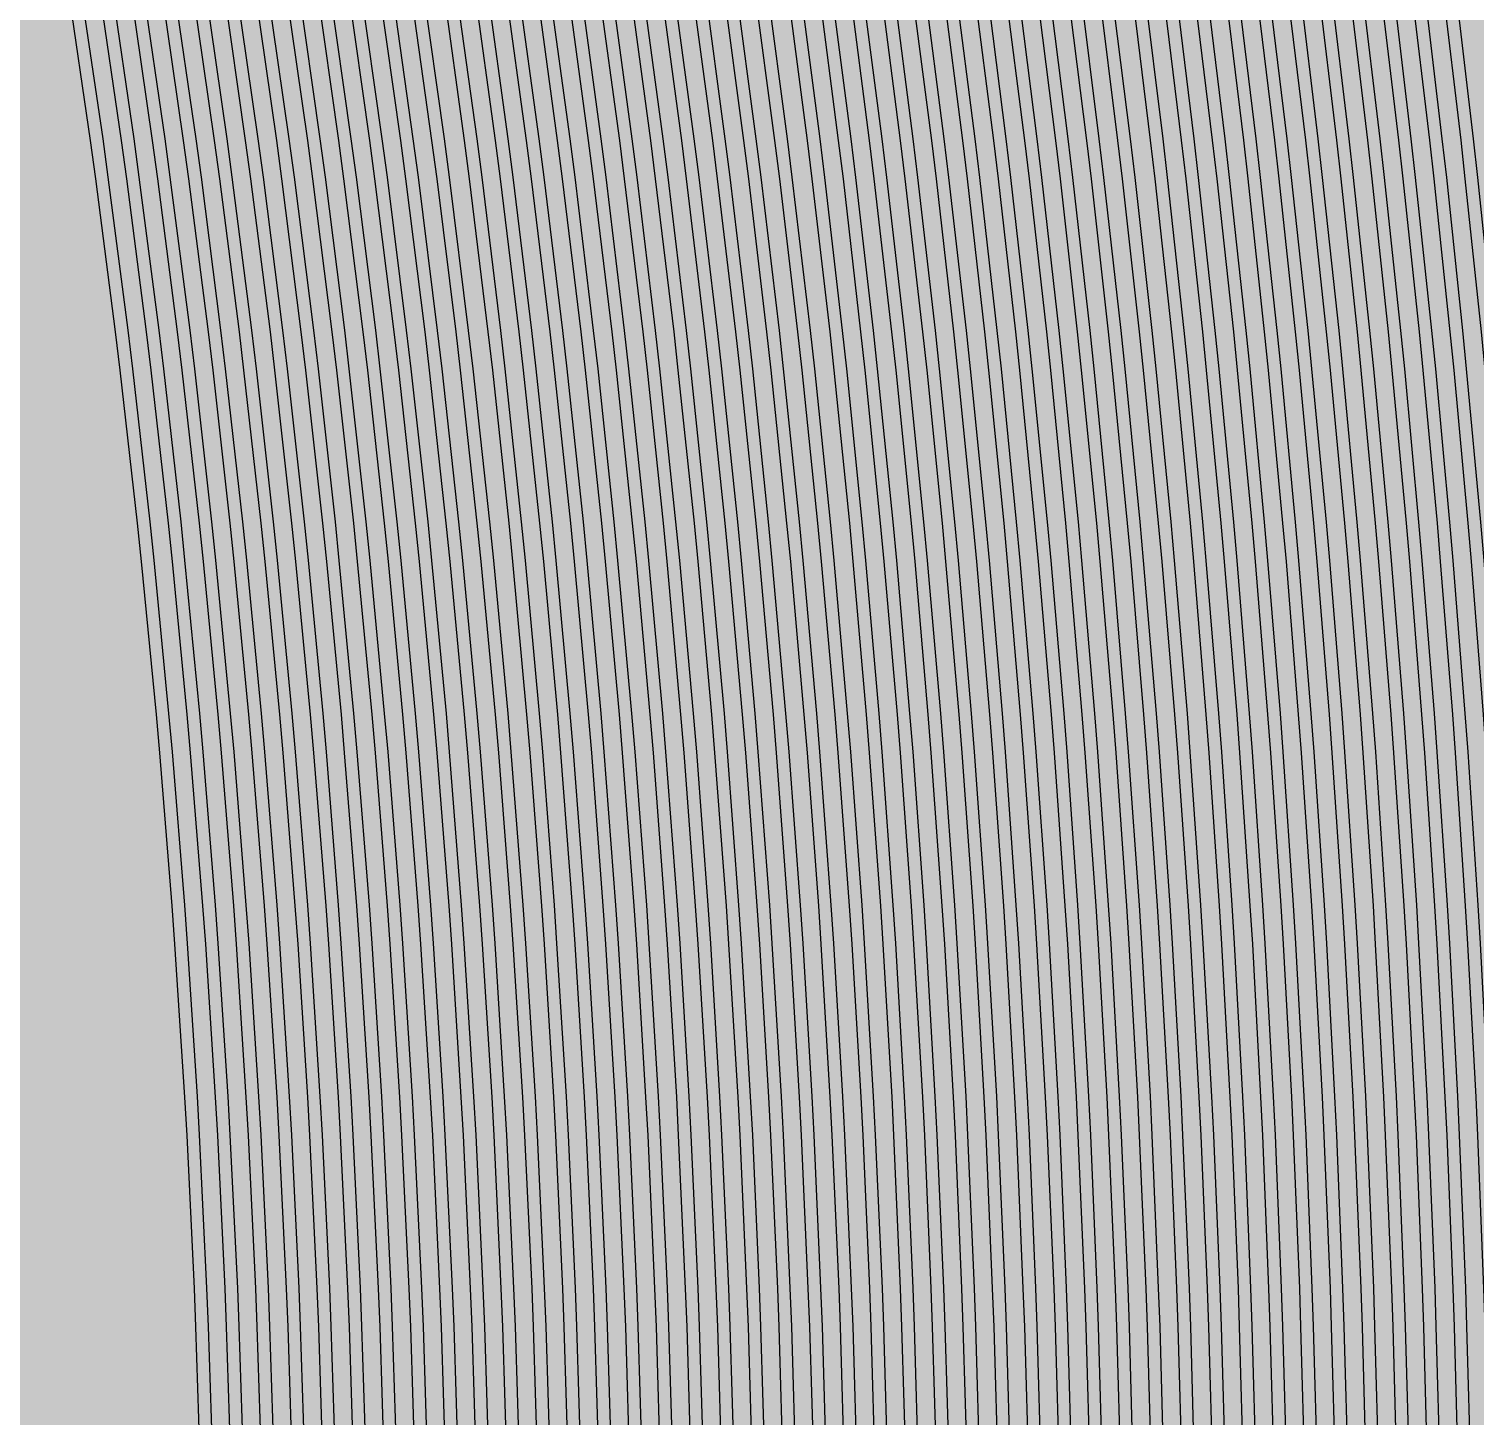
# Model space of a CAD drawing. Header units: metres. Extents: x -7240 to 10960, y -29667 to 1823.
# Drawn here: x 553.1 to 789, y -17631.3 to -17405 of the extents above; entities that cross this region are included whole.
import ezdxf

# ---------------------------------------------------------------- set-up
doc = ezdxf.new("R2010")
doc.units = ezdxf.units.M
doc.layers.add('Metal1', color=4, linetype='CONTINUOUS')
doc.layers.add('Polyimide', color=7, linetype='CONTINUOUS')

msp = doc.modelspace()

# ---------------------------------------------------------------- hatches: boundary and pattern name
at = {"layer": 'Polyimide'}
msp.add_hatch(color=7, dxfattribs=at).paths.add_polyline_path([(4088.45, -11806.89), (4098.72, -11851.21), (4115.58, -11893.47), (4138.63, -11932.7), (4167.35, -11967.99), (4201.08, -11998.53), (4239.03, -12023.62), (4280.35, -12042.68), (4349.18, -12073.73), (4413.2, -12113.76), (4471.26, -12162.04), (4522.3, -12217.69), (4565.39, -12279.7), (4599.74, -12346.94), (4624.73, -12418.19), (4639.91, -12492.16), (4645, -12567.5), (4639.91, -12642.84), (4624.73, -12716.8), (4599.74, -12788.06), (4565.39, -12855.3), (4522.3, -12917.31), (4471.26, -12972.96), (4413.2, -13021.24), (4349.18, -13061.27), (4280.35, -13092.32), (4239.03, -13111.38), (4201.08, -13136.47), (4167.35, -13167.01), (4138.63, -13202.3), (4115.58, -13241.52), (4098.72, -13283.78), (4088.45, -13328.11), (4085, -13373.48), (4085, -13567.5), (4099.45, -13861.55), (4142.64, -14152.77), (4214.18, -14438.35), (4313.36, -14715.55), (4439.24, -14981.69), (4590.59, -15234.21), (4765.97, -15470.68), (4963.68, -15688.82), (5181.82, -15886.53), (5418.29, -16061.91), (5670.81, -16213.26), (5936.95, -16339.14), (6214.15, -16438.32), (6499.73, -16509.85), (6790.95, -16553.05), (7085, -16567.5), (9960.38, -16567.5), (10038.79, -16571.35), (10116.45, -16582.87), (10192.6, -16601.95), (10266.52, -16628.4), (10337.49, -16661.96), (10404.83, -16702.32), (10467.89, -16749.09), (10526.06, -16801.81), (10578.78, -16859.98), (10625.55, -16923.04), (10665.91, -16990.38), (10699.48, -17061.35), (10725.93, -17135.27), (10745, -17211.43), (10756.52, -17289.08), (10760.38, -17367.5), (10760.38, -21957.3), (10721.61, -22012.91), (10685.97, -22070.59), (10653.58, -22130.14), (10624.53, -22191.39), (10598.92, -22254.16), (10576.82, -22318.25), (10558.3, -22383.46), (10543.41, -22449.6), (10532.21, -22516.46), (10524.72, -22583.84), (10520.97, -22651.53), (10520.97, -22719.32), (10524.72, -22787.01), (10532.21, -22854.38), (10543.41, -22921.24), (10558.3, -22987.38), (10576.82, -23052.6), (10598.92, -23116.68), (10624.53, -23179.45), (10653.58, -23240.71), (10685.97, -23300.26), (10721.61, -23357.93), (10760.38, -23413.54), (10760.38, -28667.5), (10756.52, -28745.91), (10745, -28823.57), (10725.93, -28899.73), (10699.48, -28973.65), (10665.91, -29044.62), (10625.55, -29111.96), (10578.78, -29175.01), (10526.06, -29233.19), (10467.89, -29285.91), (10404.83, -29332.68), (10337.49, -29373.04), (10266.52, -29406.6), (10192.6, -29433.05), (10116.45, -29452.13), (10038.79, -29463.65), (9960.38, -29467.5), (-6239.63, -29467.5), (-6318.04, -29463.65), (-6395.7, -29452.13), (-6471.85, -29433.05), (-6545.77, -29406.6), (-6616.74, -29373.04), (-6684.08, -29332.68), (-6747.14, -29285.91), (-6805.31, -29233.19), (-6858.03, -29175.01), (-6904.8, -29111.96), (-6945.16, -29044.62), (-6978.73, -28973.65), (-7005.18, -28899.73), (-7024.25, -28823.57), (-7035.77, -28745.91), (-7039.63, -28667.5), (-7039.63, -23426.32), (-6999.36, -23370.07), (-6962.33, -23311.63), (-6928.66, -23251.2), (-6898.45, -23188.96), (-6871.81, -23125.12), (-6848.81, -23059.88), (-6829.53, -22993.44), (-6814.04, -22926.02), (-6802.37, -22857.83), (-6794.57, -22789.09), (-6790.67, -22720.02), (-6790.67, -22650.84), (-6794.57, -22581.77), (-6802.37, -22513.03), (-6814.04, -22444.84), (-6829.53, -22377.42), (-6848.81, -22310.98), (-6871.81, -22245.74), (-6898.45, -22181.89), (-6928.66, -22119.66), (-6962.33, -22059.22), (-6999.36, -22000.79), (-7039.63, -21944.54), (-7039.63, -17367.5), (-7035.77, -17289.08), (-7024.25, -17211.43), (-7005.18, -17135.27), (-6978.73, -17061.35), (-6945.16, -16990.38), (-6904.8, -16923.04), (-6858.03, -16859.98), (-6805.31, -16801.81), (-6747.14, -16749.09), (-6684.08, -16702.32), (-6616.74, -16661.96), (-6545.77, -16628.4), (-6471.85, -16601.95), (-6395.7, -16582.87), (-6318.04, -16571.35), (-6239.63, -16567.5), (-3334, -16567.5), (-3039.95, -16553.05), (-2748.73, -16509.85), (-2463.15, -16438.32), (-2185.95, -16339.14), (-1919.81, -16213.26), (-1667.29, -16061.91), (-1430.82, -15886.53), (-1212.68, -15688.82), (-1014.97, -15470.68), (-839.59, -15234.21), (-688.24, -14981.69), (-562.36, -14715.55), (-463.18, -14438.35), (-391.64, -14152.77), (-348.45, -13861.55), (-334, -13567.5), (-334, -13373.48), (-337.45, -13328.11), (-347.72, -13283.78), (-364.58, -13241.52), (-387.63, -13202.3), (-416.35, -13167.01), (-450.08, -13136.47), (-488.03, -13111.38), (-529.35, -13092.32), (-529.35, -13092.32), (-598.18, -13061.27), (-662.2, -13021.24), (-720.26, -12972.96), (-771.3, -12917.31), (-814.39, -12855.3), (-848.74, -12788.06), (-873.73, -12716.8), (-888.91, -12642.84), (-894, -12567.5), (-888.91, -12492.16), (-873.73, -12418.19), (-848.74, -12346.94), (-814.39, -12279.7), (-771.3, -12217.69), (-720.26, -12162.04), (-662.2, -12113.76), (-598.18, -12073.73), (-529.35, -12042.68), (-488.03, -12023.62), (-450.08, -11998.53), (-416.35, -11967.99), (-387.63, -11932.7), (-364.58, -11893.47), (-347.72, -11851.21), (-337.45, -11806.89), (-334, -11761.52), (-334, -11074.31), (-337.45, -11028.94), (-347.72, -10984.62), (-364.58, -10942.36), (-387.63, -10903.13), (-416.35, -10867.84), (-450.08, -10837.3), (-488.03, -10812.21), (-529.35, -10793.16), (-529.35, -10793.16), (-598.18, -10762.1), (-662.2, -10722.07), (-720.26, -10673.8), (-771.3, -10618.15), (-814.39, -10556.13), (-848.74, -10488.89), (-873.73, -10417.64), (-888.91, -10343.67), (-894, -10268.33), (-888.91, -10192.99), (-873.73, -10119.03), (-848.74, -10047.77), (-814.39, -9980.53), (-771.3, -9918.52), (-720.26, -9862.87), (-662.2, -9814.59), (-598.18, -9774.56), (-529.35, -9743.51), (-488.03, -9724.45), (-450.08, -9699.36), (-416.35, -9668.82), (-387.63, -9633.53), (-364.58, -9594.31), (-347.72, -9552.05), (-337.45, -9507.72), (-334, -9462.35), (-334, -8775.14), (-337.45, -8729.78), (-347.72, -8685.45), (-364.58, -8643.19), (-387.63, -8603.96), (-416.35, -8568.68), (-450.08, -8538.14), (-488.03, -8513.05), (-529.35, -8493.99), (-529.35, -8493.99), (-598.18, -8462.94), (-662.2, -8422.91), (-720.26, -8374.63), (-771.3, -8318.98), (-814.39, -8256.97), (-848.74, -8189.73), (-873.73, -8118.47), (-888.91, -8044.5), (-894, -7969.17), (-888.91, -7893.83), (-873.73, -7819.86), (-848.74, -7748.61), (-814.39, -7681.36), (-771.3, -7619.35), (-720.26, -7563.7), (-662.2, -7515.42), (-598.18, -7475.4), (-529.35, -7444.34), (-529.35, -7444.34), (-488.03, -7425.28), (-450.08, -7400.2), (-416.35, -7369.66), (-387.63, -7334.37), (-364.58, -7295.14), (-347.72, -7252.88), (-337.45, -7208.56), (-334, -7163.19), (-334, -6475.98), (-337.45, -6430.61), (-347.72, -6386.29), (-364.58, -6344.02), (-387.63, -6304.8), (-416.35, -6269.51), (-450.08, -6238.97), (-488.03, -6213.88), (-529.35, -6194.82), (-529.35, -6194.82), (-598.18, -6163.77), (-662.2, -6123.74), (-720.26, -6075.46), (-771.3, -6019.81), (-814.39, -5957.8), (-848.74, -5890.56), (-873.73, -5819.31), (-888.91, -5745.34), (-894, -5670), (-888.91, -5594.66), (-873.73, -5520.69), (-848.74, -5449.44), (-814.39, -5382.2), (-771.3, -5320.19), (-720.26, -5264.54), (-662.2, -5216.26), (-598.18, -5176.23), (-529.35, -5145.18), (-529.35, -5145.18), (-488.03, -5126.12), (-450.08, -5101.03), (-416.35, -5070.49), (-387.63, -5035.2), (-364.58, -4995.98), (-347.72, -4953.71), (-337.45, -4909.39), (-334, -4864.02), (-334, 380), (-334, 1522.5), (-289, 1522.5), (-288.78, 1515.63), (-288.1, 1508.79), (-286.98, 1502.02), (-285.42, 1495.32), (-283.43, 1488.75), (-281.01, 1482.32), (-278.17, 1476.06), (-274.93, 1470), (-271.3, 1464.17), (-267.3, 1458.58), (-262.94, 1453.27), (-258.25, 1448.25), (-253.23, 1443.56), (-247.92, 1439.2), (-242.33, 1435.2), (-236.5, 1431.57), (-230.44, 1428.33), (-224.18, 1425.49), (-217.75, 1423.07), (-211.18, 1421.08), (-204.48, 1419.52), (-197.71, 1418.4), (-190.87, 1417.72), (-184, 1417.5), (-177.13, 1417.72), (-170.29, 1418.4), (-163.52, 1419.52), (-156.82, 1421.08), (-150.25, 1423.07), (-143.82, 1425.49), (-137.56, 1428.33), (-131.5, 1431.57), (-125.67, 1435.2), (-120.08, 1439.2), (-114.77, 1443.56), (-109.75, 1448.25), (-105.06, 1453.27), (-100.7, 1458.58), (-96.7, 1464.17), (-93.07, 1470), (-89.83, 1476.06), (-86.99, 1482.32), (-84.57, 1488.75), (-82.58, 1495.32), (-81.02, 1502.02), (-79.9, 1508.79), (-79.22, 1515.63), (-79, 1522.5), (1786, 1522.5), (3835, 1522.5), (3835.21, 1529.04), (3835.86, 1535.55), (3836.92, 1542.01), (3838.41, 1548.38), (3840.31, 1554.64), (3842.61, 1560.77), (3845.31, 1566.73), (3848.4, 1572.5), (3851.85, 1578.06), (3855.66, 1583.38), (3859.82, 1588.43), (3864.29, 1593.21), (3869.07, 1597.68), (3874.12, 1601.84), (3879.44, 1605.65), (3885, 1609.1), (3890.77, 1612.19), (3896.73, 1614.89), (3902.86, 1617.19), (3909.12, 1619.09), (3915.49, 1620.58), (3921.95, 1621.64), (3928.46, 1622.29), (3935, 1622.5), (3941.54, 1622.29), (3948.05, 1621.64), (3954.51, 1620.58), (3960.88, 1619.09), (3967.14, 1617.19), (3973.27, 1614.89), (3979.23, 1612.19), (3985, 1609.1), (3990.56, 1605.65), (3995.88, 1601.84), (4000.93, 1597.68), (4005.71, 1593.21), (4010.18, 1588.43), (4014.34, 1583.38), (4018.15, 1578.06), (4021.6, 1572.5), (4024.69, 1566.73), (4027.39, 1560.77), (4029.69, 1554.64), (4031.59, 1548.38), (4033.08, 1542.01), (4034.14, 1535.55), (4034.79, 1529.04), (4035, 1522.5), (4085, 1522.5), (4085, 380), (4085, 330), (4085, -4864.02), (4088.45, -4909.39), (4098.72, -4953.71), (4115.58, -4995.98), (4138.63, -5035.2), (4167.35, -5070.49), (4201.08, -5101.03), (4239.03, -5126.12), (4280.35, -5145.18), (4280.35, -5145.18), (4349.18, -5176.23), (4413.2, -5216.26), (4471.26, -5264.54), (4522.3, -5320.19), (4565.39, -5382.2), (4599.74, -5449.44), (4624.73, -5520.69), (4639.91, -5594.66), (4645, -5670), (4639.91, -5745.34), (4624.73, -5819.31), (4599.74, -5890.56), (4565.39, -5957.8), (4522.3, -6019.81), (4471.26, -6075.46), (4413.2, -6123.74), (4349.18, -6163.77), (4280.35, -6194.82), (4239.03, -6213.88), (4201.08, -6238.97), (4167.35, -6269.51), (4138.63, -6304.8), (4115.58, -6344.02), (4098.72, -6386.29), (4088.45, -6430.61), (4085, -6475.98), (4085, -11761.52), (4088.45, -11806.89)])

# ---------------------------------------------------------------- linework, layer by layer
at = {"layer": 'Metal1'}
for points in [[(581.87, -18191.69), (581.87, -17704.19), (581.77, -17679.2), (581.72, -17672.95), (581.32, -17647.97), (581.17, -17641.73), (580.36, -17616.75), (580.11, -17610.5), (578.91, -17585.53), (578.55, -17579.28), (576.94, -17554.31), (576.49, -17548.05), (574.47, -17523.09), (573.92, -17516.83), (571.5, -17491.86), (570.84, -17485.61), (568.02, -17460.64), (567.26, -17454.38), (564.03, -17429.42), (563.16, -17423.16), (559.53, -17398.2)], [(561.5, -17397.9), (565.15, -17422.87), (566.01, -17429.16), (569.24, -17454.13), (570, -17460.41), (572.83, -17485.39), (573.49, -17491.66), (575.91, -17516.65), (576.47, -17522.92), (578.48, -17547.9), (578.94, -17554.17), (580.55, -17579.16), (580.9, -17585.42), (582.11, -17610.42), (582.36, -17616.68), (583.17, -17641.67), (583.32, -17647.93), (583.72, -17672.93), (583.77, -17679.18), (583.87, -17704.18), (583.87, -18191.69)], [(586.87, -18191.69), (586.87, -17704.19), (586.77, -17679.2), (586.72, -17672.95), (586.32, -17647.97), (586.17, -17641.73), (585.37, -17616.75), (585.12, -17610.5), (583.92, -17585.53), (583.56, -17579.28), (581.96, -17554.31), (581.51, -17548.05), (579.5, -17523.09), (578.94, -17516.83), (576.53, -17491.86), (575.88, -17485.6), (573.06, -17460.64), (572.31, -17454.38), (569.09, -17429.42), (568.23, -17423.15), (564.6, -17398.2)], [(566.58, -17397.9), (570.21, -17422.87), (571.07, -17429.16), (574.29, -17454.13), (575.05, -17460.41), (577.87, -17485.39), (578.52, -17491.66), (580.94, -17516.65), (581.49, -17522.92), (583.5, -17547.9), (583.95, -17554.17), (585.56, -17579.16), (585.91, -17585.43), (587.12, -17610.42), (587.37, -17616.68), (588.17, -17641.67), (588.32, -17647.93), (588.72, -17672.93), (588.77, -17679.18), (588.87, -17704.18), (588.87, -18191.69)], [(591.87, -18191.69), (591.87, -17704.19), (591.77, -17679.2), (591.72, -17672.95), (591.32, -17647.97), (591.17, -17641.73), (590.37, -17616.75), (590.12, -17610.5), (588.92, -17585.53), (588.57, -17579.28), (586.97, -17554.31), (586.52, -17548.05), (584.52, -17523.09), (583.97, -17516.83), (581.57, -17491.86), (580.92, -17485.6), (578.11, -17460.64), (577.35, -17454.38), (574.14, -17429.42), (573.29, -17423.15), (569.67, -17398.2)], [(571.65, -17397.9), (575.27, -17422.88), (576.13, -17429.16), (579.34, -17454.13), (580.1, -17460.41), (582.9, -17485.39), (583.56, -17491.66), (585.96, -17516.65), (586.52, -17522.92), (588.52, -17547.9), (588.97, -17554.17), (590.57, -17579.16), (590.92, -17585.43), (592.12, -17610.42), (592.37, -17616.68), (593.17, -17641.67), (593.32, -17647.93), (593.72, -17672.93), (593.77, -17679.18), (593.87, -17704.18), (593.87, -18191.69)], [(596.87, -18191.69), (596.87, -17704.19), (596.78, -17679.2), (596.73, -17672.95), (596.33, -17647.97), (596.18, -17641.73), (595.38, -17616.75), (595.13, -17610.5), (593.93, -17585.53), (593.59, -17579.28), (591.99, -17554.31), (591.54, -17548.05), (589.55, -17523.09), (589, -17516.83), (586.6, -17491.86), (585.95, -17485.6), (583.15, -17460.64), (582.4, -17454.38), (579.2, -17429.42), (578.35, -17423.15), (574.74, -17398.2)], [(576.72, -17397.9), (580.33, -17422.88), (581.19, -17429.16), (584.39, -17454.13), (585.14, -17460.41), (587.94, -17485.39), (588.59, -17491.66), (590.99, -17516.65), (591.54, -17522.92), (593.54, -17547.9), (593.99, -17554.17), (595.58, -17579.16), (595.93, -17585.43), (597.13, -17610.42), (597.38, -17616.68), (598.18, -17641.67), (598.33, -17647.93), (598.72, -17672.93), (598.78, -17679.18), (598.87, -17704.18), (598.87, -18191.69)], [(601.87, -18191.69), (601.87, -17704.19), (601.78, -17679.2), (601.73, -17672.95), (601.33, -17647.97), (601.18, -17641.73), (600.38, -17616.75), (600.14, -17610.5), (598.94, -17585.53), (598.6, -17579.28), (597.01, -17554.31), (596.56, -17548.05), (594.57, -17523.08), (594.02, -17516.83), (591.64, -17491.86), (590.99, -17485.6), (588.2, -17460.64), (587.45, -17454.38), (584.26, -17429.42), (583.41, -17423.15), (579.82, -17398.2)], [(581.8, -17397.9), (585.39, -17422.88), (586.24, -17429.16), (589.44, -17454.13), (590.19, -17460.41), (592.98, -17485.39), (593.63, -17491.66), (596.01, -17516.65), (596.56, -17522.92), (598.55, -17547.9), (599, -17554.17), (600.59, -17579.16), (600.94, -17585.43), (602.13, -17610.42), (602.38, -17616.68), (603.18, -17641.67), (603.33, -17647.93), (603.73, -17672.93), (603.78, -17679.18), (603.87, -17704.18), (603.87, -18191.69)], [(606.88, -18191.69), (606.88, -17704.19), (606.78, -17679.2), (606.73, -17672.95), (606.33, -17647.97), (606.18, -17641.73), (605.39, -17616.75), (605.14, -17610.5), (603.95, -17585.53), (603.61, -17579.28), (602.02, -17554.31), (601.58, -17548.05), (599.6, -17523.08), (599.05, -17516.83), (596.67, -17491.86), (596.02, -17485.6), (593.25, -17460.64), (592.5, -17454.38), (589.32, -17429.42), (588.47, -17423.15), (584.89, -17398.2)], [(586.87, -17397.9), (590.45, -17422.88), (591.3, -17429.16), (594.48, -17454.13), (595.23, -17460.41), (598.01, -17485.39), (598.66, -17491.66), (601.04, -17516.65), (601.59, -17522.92), (603.57, -17547.9), (604.02, -17554.17), (605.6, -17579.16), (605.95, -17585.43), (607.14, -17610.42), (607.39, -17616.68), (608.18, -17641.67), (608.33, -17647.93), (608.73, -17672.93), (608.78, -17679.18), (608.88, -17704.18), (608.88, -18191.69)], [(611.87, -18191.69), (611.87, -17704.19), (611.78, -17679.2), (611.73, -17672.95), (611.33, -17647.97), (611.18, -17641.73), (610.39, -17616.75), (610.15, -17610.5), (608.96, -17585.53), (608.62, -17579.28), (607.04, -17554.31), (606.59, -17548.05), (604.62, -17523.08), (604.08, -17516.83), (601.7, -17491.86), (601.06, -17485.6), (598.29, -17460.64), (597.55, -17454.38), (594.38, -17429.42), (593.53, -17423.15), (589.96, -17398.2)], [(591.94, -17397.9), (595.51, -17422.88), (596.36, -17429.16), (599.53, -17454.13), (600.28, -17460.41), (603.05, -17485.39), (603.69, -17491.67), (606.07, -17516.65), (606.61, -17522.92), (608.59, -17547.9), (609.03, -17554.17), (610.61, -17579.16), (610.96, -17585.43), (612.15, -17610.42), (612.39, -17616.68), (613.18, -17641.67), (613.33, -17647.93), (613.73, -17672.93), (613.78, -17679.18), (613.87, -17704.18), (613.87, -18191.69)], [(616.88, -18191.69), (616.88, -17704.19), (616.78, -17679.2), (616.73, -17672.95), (616.33, -17647.97), (616.19, -17641.73), (615.4, -17616.75), (615.15, -17610.5), (613.97, -17585.53), (613.63, -17579.28), (612.06, -17554.31), (611.61, -17548.05), (609.64, -17523.08), (609.1, -17516.83), (606.74, -17491.86), (606.1, -17485.6), (603.34, -17460.64), (602.59, -17454.38), (599.44, -17429.42), (598.59, -17423.15), (595.04, -17398.2)], [(597.02, -17397.91), (600.57, -17422.88), (601.42, -17429.16), (604.58, -17454.13), (605.32, -17460.41), (608.08, -17485.39), (608.73, -17491.67), (611.09, -17516.65), (611.64, -17522.92), (613.61, -17547.9), (614.05, -17554.17), (615.63, -17579.16), (615.97, -17585.43), (617.15, -17610.42), (617.4, -17616.68), (618.19, -17641.67), (618.33, -17647.93), (618.73, -17672.93), (618.78, -17679.18), (618.88, -17704.18), (618.88, -18191.69)], [(621.87, -18191.69), (621.87, -17704.19), (621.78, -17679.2), (621.73, -17672.95), (621.34, -17647.97), (621.19, -17641.73), (620.4, -17616.75), (620.16, -17610.5), (618.98, -17585.53), (618.64, -17579.28), (617.07, -17554.31), (616.63, -17548.05), (614.67, -17523.08), (614.13, -17516.83), (611.77, -17491.86), (611.13, -17485.6), (608.38, -17460.64), (607.64, -17454.38), (604.49, -17429.42), (603.66, -17423.15), (600.11, -17398.19)], [(602.09, -17397.91), (605.64, -17422.88), (606.48, -17429.16), (609.63, -17454.13), (610.37, -17460.41), (613.12, -17485.39), (613.76, -17491.67), (616.12, -17516.65), (616.66, -17522.92), (618.62, -17547.9), (619.07, -17554.17), (620.64, -17579.16), (620.98, -17585.43), (622.16, -17610.42), (622.4, -17616.68), (623.19, -17641.67), (623.33, -17647.93), (623.73, -17672.93), (623.78, -17679.18), (623.87, -17704.18), (623.87, -18191.69)], [(626.88, -18191.69), (626.88, -17704.19), (626.78, -17679.2), (626.73, -17672.95), (626.34, -17647.97), (626.19, -17641.73), (625.41, -17616.75), (625.16, -17610.5), (623.99, -17585.53), (623.65, -17579.28), (622.09, -17554.31), (621.65, -17548.05), (619.69, -17523.08), (619.15, -17516.83), (616.81, -17491.86), (616.17, -17485.6), (613.43, -17460.64), (612.69, -17454.38), (609.55, -17429.42), (608.72, -17423.15), (605.18, -17398.19)], [(607.16, -17397.91), (610.7, -17422.88), (611.54, -17429.16), (614.67, -17454.13), (615.41, -17460.41), (618.16, -17485.39), (618.8, -17491.67), (621.15, -17516.65), (621.69, -17522.92), (623.64, -17547.9), (624.08, -17554.17), (625.65, -17579.16), (625.99, -17585.43), (627.16, -17610.42), (627.41, -17616.68), (628.19, -17641.67), (628.34, -17647.93), (628.73, -17672.93), (628.78, -17679.18), (628.88, -17704.18), (628.88, -18191.69)], [(631.87, -18191.69), (631.87, -17704.19), (631.78, -17679.2), (631.73, -17672.95), (631.34, -17647.97), (631.19, -17641.73), (630.41, -17616.75), (630.17, -17610.5), (629, -17585.53), (628.66, -17579.28), (627.1, -17554.3), (626.66, -17548.05), (624.72, -17523.08), (624.18, -17516.83), (621.84, -17491.86), (621.2, -17485.6), (618.47, -17460.64), (617.74, -17454.38), (614.61, -17429.42), (613.78, -17423.15), (610.26, -17398.19)], [(612.24, -17397.91), (615.76, -17422.88), (616.6, -17429.16), (619.72, -17454.14), (620.46, -17460.41), (623.19, -17485.39), (623.83, -17491.67), (626.17, -17516.65), (626.71, -17522.92), (628.66, -17547.9), (629.1, -17554.17), (630.66, -17579.16), (631, -17585.43), (632.17, -17610.42), (632.41, -17616.68), (633.19, -17641.67), (633.34, -17647.93), (633.73, -17672.93), (633.78, -17679.18), (633.87, -17704.18), (633.87, -18191.69)], [(636.88, -18191.69), (636.88, -17704.19), (636.78, -17679.2), (636.73, -17672.95), (636.34, -17647.97), (636.2, -17641.73), (635.42, -17616.75), (635.18, -17610.5), (634.02, -17585.53), (633.68, -17579.28), (632.13, -17554.3), (631.69, -17548.05), (629.75, -17523.08), (629.22, -17516.83), (626.89, -17491.86), (626.25, -17485.6), (623.53, -17460.64), (622.8, -17454.38), (619.69, -17429.41), (618.86, -17423.15), (615.36, -17398.19)], [(617.34, -17397.91), (620.84, -17422.88), (621.68, -17429.16), (624.79, -17454.14), (625.52, -17460.41), (628.24, -17485.39), (628.88, -17491.67), (631.21, -17516.65), (631.74, -17522.92), (633.68, -17547.9), (634.12, -17554.17), (635.67, -17579.16), (636.01, -17585.43), (637.18, -17610.42), (637.42, -17616.68), (638.2, -17641.67), (638.34, -17647.93), (638.73, -17672.93), (638.78, -17679.18), (638.88, -17704.18), (638.88, -18191.69)], [(641.87, -18191.69), (641.87, -17704.19), (641.78, -17679.2), (641.73, -17672.95), (641.35, -17647.97), (641.21, -17641.73), (640.45, -17616.75), (640.21, -17610.5), (639.07, -17585.53), (638.73, -17579.28), (637.21, -17554.3), (636.78, -17548.05), (634.87, -17523.08), (634.35, -17516.83), (632.06, -17491.86), (631.44, -17485.6), (628.77, -17460.63), (628.05, -17454.37), (624.99, -17429.41), (624.18, -17423.15), (620.73, -17398.19)], [(622.71, -17397.91), (626.16, -17422.88), (626.98, -17429.16), (630.03, -17454.14), (630.75, -17460.41), (633.43, -17485.39), (634.05, -17491.67), (636.34, -17516.65), (636.87, -17522.92), (638.77, -17547.91), (639.2, -17554.17), (640.73, -17579.16), (641.06, -17585.43), (642.21, -17610.42), (642.45, -17616.68), (643.21, -17641.67), (643.35, -17647.93), (643.73, -17672.93), (643.78, -17679.18), (643.87, -17704.18), (643.87, -18191.69)], [(646.87, -18191.69), (646.87, -17704.19), (646.78, -17679.2), (646.73, -17672.95), (646.35, -17647.97), (646.21, -17641.73), (645.45, -17616.75), (645.21, -17610.5), (644.08, -17585.53), (643.74, -17579.28), (642.22, -17554.3), (641.8, -17548.05), (639.9, -17523.08), (639.37, -17516.82), (637.09, -17491.86), (636.48, -17485.6), (633.81, -17460.63), (633.1, -17454.37), (630.05, -17429.41), (629.24, -17423.15), (625.81, -17398.19)], [(627.79, -17397.91), (631.22, -17422.88), (632.03, -17429.16), (635.08, -17454.14), (635.8, -17460.41), (638.46, -17485.39), (639.09, -17491.67), (641.37, -17516.65), (641.89, -17522.92), (643.79, -17547.91), (644.22, -17554.17), (645.74, -17579.16), (646.07, -17585.43), (647.21, -17610.42), (647.45, -17616.68), (648.21, -17641.67), (648.35, -17647.93), (648.73, -17672.93), (648.78, -17679.18), (648.87, -17704.18), (648.87, -18191.69)], [(651.87, -18191.69), (651.87, -17704.19), (651.78, -17679.2), (651.73, -17672.95), (651.35, -17647.97), (651.21, -17641.73), (650.46, -17616.75), (650.22, -17610.5), (649.09, -17585.53), (648.75, -17579.28), (647.24, -17554.3), (646.81, -17548.05), (644.92, -17523.08), (644.4, -17516.82), (642.13, -17491.86), (641.51, -17485.6), (638.86, -17460.63), (638.14, -17454.37), (635.11, -17429.41), (634.3, -17423.15), (630.88, -17398.19)], [(632.86, -17397.91), (636.28, -17422.88), (637.09, -17429.16), (640.13, -17454.14), (640.85, -17460.41), (643.5, -17485.39), (644.12, -17491.67), (646.39, -17516.65), (646.92, -17522.92), (648.81, -17547.91), (649.24, -17554.17), (650.75, -17579.16), (651.08, -17585.43), (652.22, -17610.42), (652.46, -17616.68), (653.21, -17641.67), (653.35, -17647.93), (653.73, -17672.93), (653.78, -17679.18), (653.87, -17704.18), (653.87, -18191.69)], [(656.87, -18191.69), (656.87, -17704.19), (656.78, -17679.2), (656.73, -17672.95), (656.36, -17647.97), (656.21, -17641.73), (655.46, -17616.75), (655.23, -17610.5), (654.1, -17585.53), (653.76, -17579.28), (652.26, -17554.3), (651.83, -17548.05), (649.95, -17523.08), (649.43, -17516.82), (647.16, -17491.86), (646.55, -17485.6), (643.9, -17460.63), (643.19, -17454.37), (640.17, -17429.41), (639.36, -17423.15), (635.95, -17398.19)], [(637.93, -17397.91), (641.34, -17422.88), (642.15, -17429.16), (645.18, -17454.14), (645.89, -17460.41), (648.54, -17485.4), (649.15, -17491.67), (651.42, -17516.65), (651.94, -17522.92), (653.83, -17547.91), (654.25, -17554.17), (655.76, -17579.16), (656.09, -17585.43), (657.22, -17610.42), (657.46, -17616.68), (658.21, -17641.67), (658.36, -17647.93), (658.73, -17672.93), (658.78, -17679.18), (658.87, -17704.18), (658.87, -18191.69)], [(661.87, -18191.69), (661.87, -17704.19), (661.78, -17679.2), (661.73, -17672.95), (661.36, -17647.97), (661.22, -17641.73), (660.47, -17616.75), (660.23, -17610.5), (659.1, -17585.52), (658.78, -17579.28), (657.27, -17554.3), (656.85, -17548.05), (654.97, -17523.08), (654.45, -17516.82), (652.2, -17491.86), (651.58, -17485.6), (648.95, -17460.63), (648.24, -17454.37), (645.23, -17429.41), (644.42, -17423.15), (641.03, -17398.19)], [(643.01, -17397.91), (646.4, -17422.88), (647.21, -17429.16), (650.23, -17454.14), (650.94, -17460.42), (653.57, -17485.4), (654.19, -17491.67), (656.45, -17516.65), (656.96, -17522.92), (658.85, -17547.91), (659.27, -17554.17), (660.77, -17579.16), (661.1, -17585.43), (662.23, -17610.42), (662.46, -17616.68), (663.22, -17641.68), (663.36, -17647.93), (663.73, -17672.93), (663.78, -17679.18), (663.87, -17704.18), (663.87, -18191.69)], [(666.87, -18191.69), (666.87, -17704.19), (666.78, -17679.2), (666.73, -17672.95), (666.36, -17647.97), (666.22, -17641.73), (665.47, -17616.75), (665.24, -17610.5), (664.11, -17585.52), (663.79, -17579.28), (662.29, -17554.3), (661.87, -17548.05), (660, -17523.08), (659.48, -17516.82), (657.23, -17491.86), (656.62, -17485.6), (653.99, -17460.63), (653.29, -17454.37), (650.28, -17429.41), (649.48, -17423.15), (646.1, -17398.19)], [(648.08, -17397.91), (651.47, -17422.88), (652.27, -17429.16), (655.27, -17454.14), (655.98, -17460.42), (658.61, -17485.4), (659.22, -17491.67), (661.47, -17516.65), (661.99, -17522.92), (663.86, -17547.91), (664.29, -17554.17), (665.78, -17579.16), (666.11, -17585.43), (667.24, -17610.42), (667.47, -17616.68), (668.22, -17641.68), (668.36, -17647.93), (668.73, -17672.93), (668.78, -17679.18), (668.87, -17704.18), (668.87, -18191.69)], [(671.87, -18191.69), (671.87, -17704.19), (671.78, -17679.2), (671.73, -17672.95), (671.36, -17647.97), (671.22, -17641.73), (670.48, -17616.75), (670.24, -17610.5), (669.12, -17585.52), (668.8, -17579.28), (667.31, -17554.3), (666.89, -17548.05), (665.02, -17523.08), (664.51, -17516.82), (662.26, -17491.85), (661.66, -17485.6), (659.04, -17460.63), (658.34, -17454.37), (655.34, -17429.41), (654.54, -17423.15), (651.17, -17398.18)], [(653.15, -17397.91), (656.53, -17422.88), (657.33, -17429.16), (660.32, -17454.14), (661.03, -17460.42), (663.65, -17485.4), (664.26, -17491.67), (666.5, -17516.65), (667.01, -17522.92), (668.88, -17547.91), (669.3, -17554.17), (670.79, -17579.16), (671.12, -17585.43), (672.24, -17610.42), (672.47, -17616.68), (673.22, -17641.68), (673.36, -17647.93), (673.73, -17672.93), (673.78, -17679.18), (673.87, -17704.18), (673.87, -18191.69)], [(676.87, -18191.69), (676.87, -17704.19), (676.78, -17679.2), (676.74, -17672.95), (676.36, -17647.97), (676.22, -17641.73), (675.48, -17616.75), (675.25, -17610.5), (674.13, -17585.52), (673.81, -17579.28), (672.32, -17554.3), (671.9, -17548.05), (670.04, -17523.08), (669.53, -17516.82), (667.3, -17491.85), (666.69, -17485.6), (664.08, -17460.63), (663.38, -17454.37), (660.4, -17429.41), (659.6, -17423.14), (656.24, -17398.18)], [(658.23, -17397.91), (661.59, -17422.89), (662.39, -17429.16), (665.37, -17454.14), (666.07, -17460.42), (668.68, -17485.4), (669.29, -17491.67), (671.52, -17516.65), (672.04, -17522.92), (673.9, -17547.91), (674.32, -17554.17), (675.81, -17579.16), (676.13, -17585.43), (677.25, -17610.42), (677.48, -17616.68), (678.22, -17641.68), (678.36, -17647.93), (678.74, -17672.93), (678.78, -17679.18), (678.87, -17704.18), (678.87, -18191.69)], [(681.87, -18191.69), (681.87, -17704.19), (681.78, -17679.2), (681.74, -17672.95), (681.37, -17647.97), (681.23, -17641.73), (680.49, -17616.75), (680.25, -17610.5), (679.14, -17585.52), (678.82, -17579.27), (677.34, -17554.3), (676.92, -17548.05), (675.07, -17523.08), (674.56, -17516.82), (672.33, -17491.85), (671.73, -17485.6), (669.13, -17460.63), (668.43, -17454.37), (665.46, -17429.41), (664.67, -17423.14), (661.32, -17398.18)], [(663.3, -17397.91), (666.65, -17422.89), (667.44, -17429.16), (670.42, -17454.14), (671.12, -17460.42), (673.72, -17485.4), (674.32, -17491.67), (676.55, -17516.65), (677.06, -17522.92), (678.92, -17547.91), (679.33, -17554.17), (680.82, -17579.16), (681.14, -17585.43), (682.25, -17610.42), (682.48, -17616.68), (683.23, -17641.68), (683.36, -17647.93), (683.74, -17672.93), (683.78, -17679.18), (683.87, -17704.18), (683.87, -18191.69)], [(686.87, -18191.69), (686.87, -17704.19), (686.78, -17679.2), (686.74, -17672.95), (686.37, -17647.97), (686.23, -17641.73), (685.49, -17616.75), (685.26, -17610.5), (684.15, -17585.52), (683.83, -17579.27), (682.35, -17554.3), (681.94, -17548.05), (680.09, -17523.08), (679.58, -17516.82), (677.37, -17491.85), (676.76, -17485.6), (674.18, -17460.63), (673.48, -17454.37), (670.52, -17429.41), (669.73, -17423.14), (666.39, -17398.18)], [(668.37, -17397.91), (671.71, -17422.89), (672.5, -17429.16), (675.47, -17454.14), (676.16, -17460.42), (678.75, -17485.4), (679.36, -17491.67), (681.58, -17516.65), (682.09, -17522.92), (683.93, -17547.91), (684.35, -17554.17), (685.83, -17579.16), (686.15, -17585.43), (687.26, -17610.42), (687.49, -17616.68), (688.23, -17641.68), (688.37, -17647.93), (688.74, -17672.93), (688.78, -17679.18), (688.87, -17704.18), (688.87, -18191.69)], [(691.87, -18191.69), (691.87, -17704.19), (691.78, -17679.2), (691.74, -17672.95), (691.37, -17647.97), (691.23, -17641.73), (690.5, -17616.75), (690.27, -17610.5), (689.17, -17585.52), (688.85, -17579.27), (687.38, -17554.3), (686.96, -17548.05), (685.13, -17523.08), (684.62, -17516.82), (682.41, -17491.85), (681.81, -17485.6), (679.24, -17460.63), (678.55, -17454.37), (675.6, -17429.41), (674.81, -17423.14), (671.49, -17398.18)], [(673.47, -17397.91), (676.8, -17422.89), (677.58, -17429.16), (680.53, -17454.14), (681.23, -17460.42), (683.8, -17485.4), (684.4, -17491.67), (686.61, -17516.65), (687.12, -17522.92), (688.96, -17547.91), (689.37, -17554.18), (690.84, -17579.16), (691.16, -17585.43), (692.27, -17610.42), (692.5, -17616.68), (693.23, -17641.68), (693.37, -17647.93), (693.74, -17672.93), (693.78, -17679.18), (693.87, -17704.18), (693.87, -18191.69)], [(696.87, -18191.69), (696.87, -17704.19), (696.78, -17679.2), (696.74, -17672.95), (696.38, -17647.97), (696.24, -17641.73), (695.52, -17616.75), (695.3, -17610.5), (694.22, -17585.52), (693.9, -17579.27), (692.46, -17554.3), (692.05, -17548.05), (690.25, -17523.07), (689.75, -17516.82), (687.59, -17491.85), (687, -17485.59), (684.47, -17460.63), (683.79, -17454.37), (680.9, -17429.4), (680.13, -17423.14), (676.87, -17398.18)], [(678.85, -17397.91), (682.11, -17422.89), (682.88, -17429.17), (685.78, -17454.14), (686.46, -17460.42), (688.99, -17485.4), (689.58, -17491.67), (691.75, -17516.65), (692.24, -17522.92), (694.05, -17547.91), (694.46, -17554.18), (695.9, -17579.17), (696.21, -17585.43), (697.3, -17610.42), (697.52, -17616.68), (698.24, -17641.68), (698.38, -17647.93), (698.74, -17672.93), (698.78, -17679.19), (698.87, -17704.18), (698.87, -18191.69)], [(701.87, -18191.69), (701.87, -17704.19), (701.78, -17679.2), (701.74, -17672.95), (701.38, -17647.97), (701.25, -17641.73), (700.53, -17616.75), (700.3, -17610.5), (699.23, -17585.52), (698.91, -17579.27), (697.48, -17554.3), (697.07, -17548.05), (695.27, -17523.07), (694.78, -17516.82), (692.62, -17491.85), (692.04, -17485.59), (689.52, -17460.63), (688.84, -17454.37), (685.96, -17429.4), (685.19, -17423.14), (681.94, -17398.18)], [(683.92, -17397.91), (687.17, -17422.89), (687.94, -17429.17), (690.83, -17454.14), (691.5, -17460.42), (694.03, -17485.4), (694.61, -17491.67), (696.77, -17516.66), (697.27, -17522.92), (699.07, -17547.91), (699.47, -17554.18), (700.91, -17579.17), (701.22, -17585.43), (702.3, -17610.42), (702.53, -17616.68), (703.25, -17641.68), (703.38, -17647.93), (703.74, -17672.93), (703.78, -17679.19), (703.87, -17704.18), (703.87, -18191.69)], [(706.87, -18191.69), (706.87, -17704.19), (706.79, -17679.2), (706.74, -17672.95), (706.38, -17647.97), (706.25, -17641.73), (705.53, -17616.75), (705.31, -17610.5), (704.24, -17585.52), (703.92, -17579.27), (702.49, -17554.3), (702.09, -17548.05), (700.3, -17523.07), (699.8, -17516.82), (697.66, -17491.85), (697.07, -17485.59), (694.56, -17460.63), (693.89, -17454.37), (691.01, -17429.4), (690.25, -17423.14), (687.01, -17398.18)], [(689, -17397.91), (692.23, -17422.89), (693, -17429.17), (695.87, -17454.15), (696.55, -17460.42), (699.06, -17485.4), (699.65, -17491.67), (701.8, -17516.66), (702.29, -17522.92), (704.08, -17547.91), (704.49, -17554.18), (705.92, -17579.17), (706.23, -17585.43), (707.31, -17610.42), (707.53, -17616.68), (708.25, -17641.68), (708.38, -17647.93), (708.74, -17672.93), (708.79, -17679.19), (708.87, -17704.18), (708.87, -18191.69)], [(711.87, -18191.69), (711.87, -17704.19), (711.79, -17679.2), (711.74, -17672.95), (711.38, -17647.97), (711.25, -17641.73), (710.54, -17616.75), (710.31, -17610.5), (709.25, -17585.52), (708.93, -17579.27), (707.51, -17554.3), (707.11, -17548.05), (705.32, -17523.07), (704.83, -17516.82), (702.69, -17491.85), (702.11, -17485.59), (699.61, -17460.63), (698.93, -17454.37), (696.07, -17429.4), (695.31, -17423.14), (692.09, -17398.18)], [(694.07, -17397.91), (697.29, -17422.89), (698.06, -17429.17), (700.92, -17454.15), (701.6, -17460.42), (704.1, -17485.4), (704.68, -17491.67), (706.82, -17516.66), (707.32, -17522.92), (709.1, -17547.91), (709.5, -17554.18), (710.93, -17579.17), (711.24, -17585.43), (712.31, -17610.42), (712.54, -17616.68), (713.25, -17641.68), (713.38, -17647.93), (713.74, -17672.93), (713.79, -17679.19), (713.87, -17704.18), (713.87, -18191.69)], [(716.87, -18191.69), (716.87, -17704.19), (716.79, -17679.2), (716.74, -17672.95), (716.39, -17647.97), (716.25, -17641.73), (715.54, -17616.75), (715.32, -17610.5), (714.26, -17585.52), (713.94, -17579.27), (712.52, -17554.3), (712.12, -17548.05), (710.35, -17523.07), (709.86, -17516.82), (707.72, -17491.85), (707.14, -17485.59), (704.65, -17460.62), (703.98, -17454.37), (701.13, -17429.4), (700.37, -17423.14), (697.16, -17398.18)], [(699.14, -17397.91), (702.36, -17422.89), (703.12, -17429.17), (705.97, -17454.15), (706.64, -17460.42), (709.13, -17485.4), (709.72, -17491.67), (711.85, -17516.66), (712.34, -17522.92), (714.12, -17547.91), (714.52, -17554.18), (715.94, -17579.17), (716.25, -17585.43), (717.32, -17610.42), (717.54, -17616.68), (718.25, -17641.68), (718.39, -17647.93), (718.74, -17672.93), (718.79, -17679.19), (718.87, -17704.18), (718.87, -18191.69)], [(721.87, -18191.69), (721.87, -17704.19), (721.79, -17679.2), (721.74, -17672.95), (721.39, -17647.97), (721.26, -17641.73), (720.55, -17616.75), (720.33, -17610.5), (719.27, -17585.52), (718.96, -17579.27), (717.54, -17554.3), (717.14, -17548.05), (715.37, -17523.07), (714.88, -17516.82), (712.76, -17491.85), (712.18, -17485.59), (709.7, -17460.62), (709.03, -17454.37), (706.19, -17429.4), (705.43, -17423.14), (702.23, -17398.18)], [(704.22, -17397.91), (707.42, -17422.89), (708.18, -17429.17), (711.02, -17454.15), (711.69, -17460.42), (714.17, -17485.4), (714.75, -17491.67), (716.88, -17516.66), (717.37, -17522.92), (719.14, -17547.91), (719.54, -17554.18), (720.95, -17579.17), (721.26, -17585.43), (722.33, -17610.42), (722.55, -17616.68), (723.25, -17641.68), (723.39, -17647.93), (723.74, -17672.93), (723.79, -17679.19), (723.87, -17704.18), (723.87, -18191.69)], [(726.87, -18191.69), (726.87, -17704.19), (726.79, -17679.2), (726.74, -17672.95), (726.39, -17647.97), (726.26, -17641.73), (725.55, -17616.75), (725.33, -17610.5), (724.27, -17585.52), (723.97, -17579.27), (722.56, -17554.3), (722.16, -17548.05), (720.4, -17523.07), (719.91, -17516.82), (717.79, -17491.85), (717.22, -17485.59), (714.74, -17460.62), (714.08, -17454.36), (711.25, -17429.4), (710.49, -17423.14), (707.31, -17398.17)], [(709.29, -17397.91), (712.48, -17422.89), (713.23, -17429.17), (716.07, -17454.15), (716.73, -17460.42), (719.21, -17485.4), (719.78, -17491.67), (721.9, -17516.66), (722.39, -17522.92), (724.15, -17547.91), (724.55, -17554.18), (725.96, -17579.17), (726.27, -17585.43), (727.33, -17610.42), (727.55, -17616.68), (728.26, -17641.68), (728.39, -17647.93), (728.74, -17672.93), (728.79, -17679.19), (728.87, -17704.18), (728.87, -18191.69)], [(731.88, -18191.69), (731.88, -17704.19), (731.79, -17679.2), (731.74, -17672.95), (731.39, -17647.97), (731.26, -17641.73), (730.56, -17616.75), (730.34, -17610.5), (729.28, -17585.52), (728.98, -17579.27), (727.57, -17554.3), (727.18, -17548.05), (725.42, -17523.07), (724.94, -17516.82), (722.82, -17491.85), (722.25, -17485.59), (719.79, -17460.62), (719.13, -17454.36), (716.31, -17429.4), (715.55, -17423.14), (712.38, -17398.17)], [(714.36, -17397.91), (717.54, -17422.89), (718.29, -17429.17), (721.11, -17454.15), (721.78, -17460.42), (724.24, -17485.4), (724.82, -17491.67), (726.93, -17516.66), (727.41, -17522.92), (729.17, -17547.91), (729.57, -17554.18), (730.97, -17579.17), (731.28, -17585.43), (732.34, -17610.42), (732.56, -17616.68), (733.26, -17641.68), (733.39, -17647.93), (733.74, -17672.93), (733.79, -17679.19), (733.88, -17704.18), (733.88, -18191.69)], [(736.87, -18191.69), (736.87, -17704.19), (736.79, -17679.2), (736.74, -17672.95), (736.39, -17647.97), (736.26, -17641.73), (735.56, -17616.74), (735.34, -17610.5), (734.29, -17585.52), (733.99, -17579.27), (732.59, -17554.3), (732.19, -17548.04), (730.44, -17523.07), (729.96, -17516.82), (727.86, -17491.85), (727.29, -17485.59), (724.83, -17460.62), (724.17, -17454.36), (721.36, -17429.4), (720.62, -17423.14), (717.45, -17398.17)], [(719.44, -17397.92), (722.6, -17422.89), (723.35, -17429.17), (726.16, -17454.15), (726.82, -17460.42), (729.28, -17485.4), (729.85, -17491.67), (731.95, -17516.66), (732.44, -17522.92), (734.19, -17547.91), (734.58, -17554.18), (735.99, -17579.17), (736.29, -17585.43), (737.34, -17610.42), (737.56, -17616.68), (738.26, -17641.68), (738.39, -17647.93), (738.74, -17672.93), (738.79, -17679.19), (738.87, -17704.18), (738.87, -18191.69)], [(741.88, -18191.69), (741.88, -17704.19), (741.79, -17679.2), (741.74, -17672.95), (741.4, -17647.97), (741.26, -17641.73), (740.57, -17616.74), (740.35, -17610.5), (739.3, -17585.52), (739, -17579.27), (737.6, -17554.3), (737.21, -17548.04), (735.47, -17523.07), (734.99, -17516.82), (732.89, -17491.85), (732.32, -17485.59), (729.88, -17460.62), (729.22, -17454.36), (726.42, -17429.4), (725.68, -17423.14), (722.53, -17398.17)], [(724.51, -17397.92), (727.66, -17422.89), (728.41, -17429.17), (731.21, -17454.15), (731.87, -17460.42), (734.32, -17485.4), (734.89, -17491.67), (736.98, -17516.66), (737.46, -17522.92), (739.21, -17547.91), (739.6, -17554.18), (741, -17579.17), (741.3, -17585.43), (742.35, -17610.42), (742.57, -17616.68), (743.26, -17641.68), (743.39, -17647.93), (743.74, -17672.93), (743.79, -17679.19), (743.88, -17704.18), (743.88, -18191.69)], [(746.87, -18191.69), (746.87, -17704.19), (746.79, -17679.2), (746.74, -17672.95), (746.4, -17647.97), (746.27, -17641.73), (745.57, -17616.74), (745.36, -17610.5), (744.32, -17585.52), (744.01, -17579.27), (742.63, -17554.3), (742.24, -17548.04), (740.5, -17523.07), (740.02, -17516.82), (737.94, -17491.85), (737.37, -17485.59), (734.94, -17460.62), (734.29, -17454.36), (731.5, -17429.4), (730.76, -17423.14), (727.63, -17398.17)], [(729.61, -17397.92), (732.75, -17422.89), (733.49, -17429.17), (736.28, -17454.15), (736.93, -17460.42), (739.37, -17485.4), (739.93, -17491.67), (742.02, -17516.66), (742.5, -17522.93), (744.23, -17547.91), (744.62, -17554.18), (746.01, -17579.17), (746.32, -17585.43), (747.36, -17610.42), (747.57, -17616.68), (748.27, -17641.68), (748.4, -17647.93), (748.74, -17672.93), (748.79, -17679.19), (748.87, -17704.18), (748.87, -18191.69)], [(751.88, -18191.69), (751.88, -17704.19), (751.79, -17679.2), (751.75, -17672.95), (751.41, -17647.97), (751.28, -17641.73), (750.6, -17616.74), (750.39, -17610.5), (749.37, -17585.52), (749.07, -17579.27), (747.71, -17554.29), (747.33, -17548.04), (745.63, -17523.07), (745.16, -17516.82), (743.11, -17491.84), (742.56, -17485.59), (740.17, -17460.62), (739.53, -17454.36), (736.8, -17429.39), (736.08, -17423.13), (733, -17398.17)], [(734.99, -17397.92), (738.06, -17422.9), (738.79, -17429.17), (741.52, -17454.15), (742.16, -17460.42), (744.55, -17485.4), (745.11, -17491.67), (747.15, -17516.66), (747.62, -17522.93), (749.32, -17547.91), (749.71, -17554.18), (751.07, -17579.17), (751.37, -17585.43), (752.39, -17610.42), (752.6, -17616.68), (753.28, -17641.68), (753.41, -17647.93), (753.75, -17672.93), (753.79, -17679.19), (753.88, -17704.18), (753.88, -18191.69)], [(756.87, -18191.69), (756.87, -17704.19), (756.79, -17679.2), (756.75, -17672.95), (756.41, -17647.97), (756.28, -17641.73), (755.6, -17616.74), (755.39, -17610.5), (754.38, -17585.52), (754.08, -17579.27), (752.73, -17554.29), (752.34, -17548.04), (750.65, -17523.07), (750.18, -17516.82), (748.15, -17491.84), (747.6, -17485.59), (745.22, -17460.62), (744.58, -17454.36), (741.86, -17429.39), (741.14, -17423.13), (738.07, -17398.17)], [(740.06, -17397.92), (743.12, -17422.9), (743.85, -17429.17), (746.57, -17454.15), (747.21, -17460.42), (749.59, -17485.41), (750.14, -17491.67), (752.18, -17516.66), (752.64, -17522.93), (754.34, -17547.91), (754.72, -17554.18), (756.08, -17579.17), (756.38, -17585.43), (757.39, -17610.42), (757.6, -17616.68), (758.28, -17641.68), (758.41, -17647.94), (758.75, -17672.93), (758.79, -17679.19), (758.87, -17704.18), (758.87, -18191.69)], [(761.88, -18191.69), (761.88, -17704.19), (761.79, -17679.2), (761.75, -17672.95), (761.41, -17647.97), (761.28, -17641.73), (760.61, -17616.74), (760.4, -17610.5), (759.39, -17585.52), (759.09, -17579.27), (757.74, -17554.29), (757.36, -17548.04), (755.67, -17523.07), (755.21, -17516.82), (753.18, -17491.84), (752.63, -17485.59), (750.26, -17460.62), (749.63, -17454.36), (746.92, -17429.39), (746.2, -17423.13), (743.15, -17398.17)], [(745.13, -17397.92), (748.18, -17422.9), (748.91, -17429.17), (751.62, -17454.15), (752.25, -17460.42), (754.62, -17485.41), (755.17, -17491.67), (757.2, -17516.66), (757.67, -17522.93), (759.36, -17547.91), (759.74, -17554.18), (761.09, -17579.17), (761.38, -17585.43), (762.4, -17610.42), (762.61, -17616.68), (763.28, -17641.68), (763.41, -17647.94), (763.75, -17672.93), (763.79, -17679.19), (763.88, -17704.18), (763.88, -18191.69)], [(766.87, -18191.69), (766.87, -17704.19), (766.79, -17679.2), (766.75, -17672.95), (766.41, -17647.97), (766.29, -17641.73), (765.61, -17616.74), (765.4, -17610.5), (764.4, -17585.52), (764.1, -17579.27), (762.76, -17554.29), (762.38, -17548.04), (760.7, -17523.07), (760.23, -17516.81), (758.22, -17491.84), (757.67, -17485.59), (755.31, -17460.62), (754.68, -17454.36), (751.98, -17429.39), (751.26, -17423.13), (748.22, -17398.17)], [(750.21, -17397.92), (753.25, -17422.9), (753.97, -17429.17), (756.67, -17454.15), (757.3, -17460.42), (759.66, -17485.41), (760.21, -17491.67), (762.23, -17516.66), (762.69, -17522.93), (764.38, -17547.91), (764.75, -17554.18), (766.1, -17579.17), (766.39, -17585.43), (767.4, -17610.42), (767.61, -17616.68), (768.29, -17641.68), (768.41, -17647.94), (768.75, -17672.93), (768.79, -17679.19), (768.87, -17704.18), (768.87, -18191.69)], [(771.87, -18191.69), (771.87, -17704.19), (771.79, -17679.2), (771.75, -17672.95), (771.41, -17647.97), (771.29, -17641.73), (770.62, -17616.74), (770.41, -17610.5), (769.41, -17585.52), (769.11, -17579.27), (767.77, -17554.29), (767.4, -17548.04), (765.72, -17523.07), (765.26, -17516.81), (763.25, -17491.84), (762.7, -17485.59), (760.36, -17460.62), (759.72, -17454.36), (757.04, -17429.39), (756.32, -17423.13), (753.29, -17398.17)], [(755.28, -17397.92), (758.31, -17422.9), (759.02, -17429.17), (761.71, -17454.15), (762.35, -17460.42), (764.7, -17485.41), (765.24, -17491.67), (767.25, -17516.66), (767.72, -17522.93), (769.39, -17547.91), (769.77, -17554.18), (771.11, -17579.17), (771.4, -17585.43), (772.41, -17610.42), (772.62, -17616.68), (773.29, -17641.68), (773.41, -17647.94), (773.75, -17672.93), (773.79, -17679.19), (773.87, -17704.18), (773.87, -18191.69)], [(776.87, -18191.69), (776.87, -17704.19), (776.79, -17679.2), (776.75, -17672.95), (776.42, -17647.97), (776.29, -17641.73), (775.62, -17616.74), (775.42, -17610.5), (774.42, -17585.52), (774.12, -17579.27), (772.79, -17554.29), (772.41, -17548.04), (770.75, -17523.07), (770.29, -17516.81), (768.28, -17491.84), (767.74, -17485.59), (765.4, -17460.62), (764.77, -17454.36), (762.1, -17429.39), (761.38, -17423.13), (758.37, -17398.17)], [(760.35, -17397.92), (763.37, -17422.9), (764.08, -17429.17), (766.76, -17454.15), (767.39, -17460.42), (769.73, -17485.41), (770.28, -17491.67), (772.28, -17516.66), (772.74, -17522.93), (774.41, -17547.92), (774.79, -17554.18), (776.12, -17579.17), (776.41, -17585.43), (777.41, -17610.42), (777.62, -17616.68), (778.29, -17641.68), (778.42, -17647.94), (778.75, -17672.93), (778.79, -17679.19), (778.87, -17704.18), (778.87, -18191.69)], [(781.87, -18191.69), (781.87, -17704.19), (781.79, -17679.2), (781.75, -17672.95), (781.42, -17647.97), (781.29, -17641.72), (780.63, -17616.74), (780.42, -17610.5), (779.43, -17585.52), (779.13, -17579.27), (777.81, -17554.29), (777.43, -17548.04), (775.77, -17523.07), (775.31, -17516.81), (773.32, -17491.84), (772.78, -17485.59), (770.45, -17460.62), (769.82, -17454.36), (767.15, -17429.39), (766.44, -17423.13), (763.44, -17398.16)], [(765.43, -17397.92), (768.43, -17422.9), (769.14, -17429.17), (771.81, -17454.15), (772.44, -17460.42), (774.77, -17485.41), (775.31, -17491.68), (777.31, -17516.66), (777.77, -17522.93), (779.43, -17547.92), (779.8, -17554.18), (781.13, -17579.17), (781.42, -17585.43), (782.42, -17610.42), (782.63, -17616.68), (783.29, -17641.68), (783.42, -17647.94), (783.75, -17672.93), (783.79, -17679.19), (783.87, -17704.18), (783.87, -18191.69)], [(786.87, -18191.69), (786.87, -17704.19), (786.79, -17679.2), (786.75, -17672.95), (786.42, -17647.97), (786.3, -17641.72), (785.63, -17616.74), (785.43, -17610.5), (784.44, -17585.52), (784.15, -17579.27), (782.82, -17554.29), (782.45, -17548.04), (780.79, -17523.07), (780.34, -17516.81), (778.35, -17491.84), (777.81, -17485.59), (775.49, -17460.62), (774.87, -17454.36), (772.21, -17429.39), (771.5, -17423.13), (768.51, -17398.16)], [(770.5, -17397.92), (773.49, -17422.9), (774.2, -17429.17), (776.86, -17454.15), (777.48, -17460.42), (779.8, -17485.41), (780.34, -17491.68), (782.33, -17516.66), (782.79, -17522.93), (784.45, -17547.92), (784.82, -17554.18), (786.14, -17579.17), (786.43, -17585.43), (787.43, -17610.42), (787.63, -17616.68), (788.3, -17641.68), (788.42, -17647.94), (788.75, -17672.93), (788.79, -17679.19), (788.87, -17704.18), (788.87, -18191.69)], [(791.87, -18191.69), (791.87, -17704.18), (791.79, -17679.2), (791.75, -17672.95), (791.42, -17647.97), (791.3, -17641.72), (790.64, -17616.74), (790.43, -17610.5), (789.45, -17585.52), (789.16, -17579.27), (787.84, -17554.29), (787.47, -17548.04), (785.82, -17523.07), (785.37, -17516.81), (783.39, -17491.84), (782.85, -17485.59), (780.54, -17460.61), (779.92, -17454.36), (777.27, -17429.39), (776.57, -17423.13), (773.59, -17398.16)], [(775.57, -17397.92), (778.55, -17422.9), (779.26, -17429.17), (781.91, -17454.15), (782.53, -17460.42), (784.84, -17485.41), (785.38, -17491.68), (787.36, -17516.66), (787.81, -17522.93), (789.46, -17547.92), (789.84, -17554.18), (791.15, -17579.17), (791.44, -17585.43), (792.43, -17610.42), (792.64, -17616.68), (793.3, -17641.68), (793.42, -17647.94), (793.75, -17672.93), (793.79, -17679.19), (793.87, -17704.18), (793.87, -18191.69)], [(796.87, -18191.69), (796.87, -17704.18), (796.79, -17679.2), (796.75, -17672.95), (796.42, -17647.97), (796.3, -17641.72), (795.64, -17616.74), (795.44, -17610.5), (794.45, -17585.52), (794.17, -17579.27), (792.85, -17554.29), (792.49, -17548.04), (790.84, -17523.07), (790.39, -17516.81), (788.42, -17491.84), (787.88, -17485.59), (785.58, -17460.61), (784.96, -17454.36), (782.33, -17429.39), (781.63, -17423.13), (778.66, -17398.16)], [(780.65, -17397.92), (783.61, -17422.9), (784.32, -17429.17), (786.95, -17454.15), (787.57, -17460.42), (789.88, -17485.41), (790.41, -17491.68), (792.39, -17516.66), (792.84, -17522.93), (794.48, -17547.92), (794.85, -17554.18), (796.17, -17579.17), (796.45, -17585.43), (797.44, -17610.42), (797.64, -17616.68), (798.3, -17641.68), (798.42, -17647.94), (798.75, -17672.93), (798.79, -17679.19), (798.87, -17704.18), (798.87, -18191.69)], [(801.87, -18191.69), (801.87, -17704.18), (801.79, -17679.2), (801.75, -17672.95), (801.43, -17647.97), (801.3, -17641.72), (800.65, -17616.74), (800.45, -17610.5), (799.47, -17585.52), (799.18, -17579.27), (797.88, -17554.29), (797.51, -17548.04), (795.88, -17523.06), (795.43, -17516.81), (793.47, -17491.84), (792.93, -17485.58), (790.64, -17460.61), (790.03, -17454.36), (787.41, -17429.39), (786.71, -17423.13), (783.76, -17398.16)], [(785.75, -17397.92), (788.7, -17422.9), (789.4, -17429.17), (792.02, -17454.15), (792.64, -17460.42), (794.93, -17485.41), (795.46, -17491.68), (797.42, -17516.66), (797.87, -17522.93), (799.51, -17547.92), (799.87, -17554.18), (801.18, -17579.17), (801.47, -17585.43), (802.45, -17610.42), (802.65, -17616.68), (803.3, -17641.68), (803.43, -17647.94), (803.75, -17672.93), (803.79, -17679.19), (803.87, -17704.18), (803.87, -18191.69)]]:
    msp.add_lwpolyline(points, dxfattribs=at)

doc.saveas('drawing.dxf')
